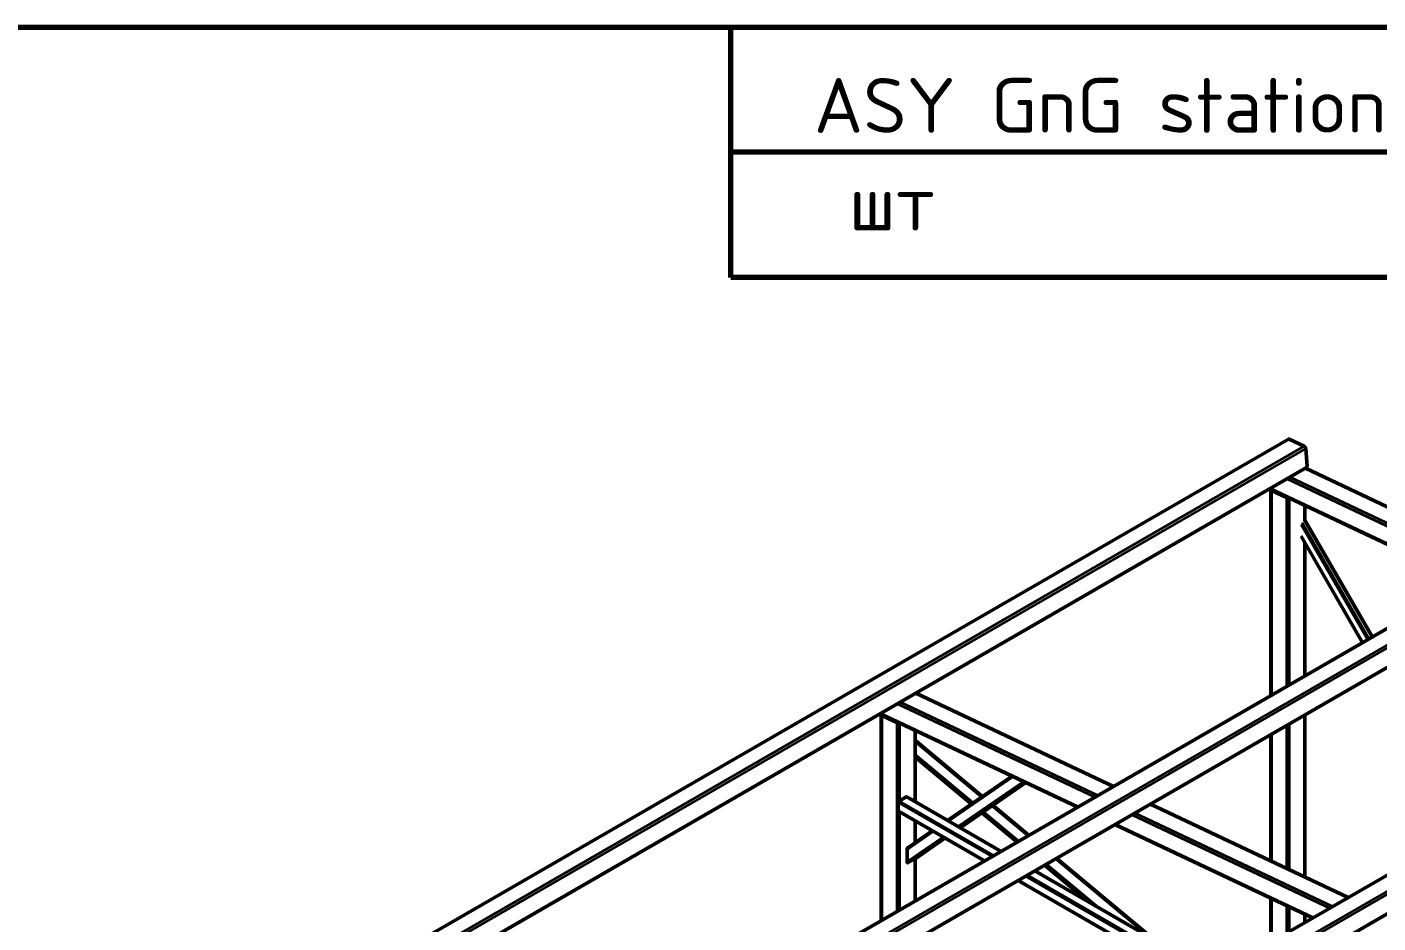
# Model space of a CAD drawing. Header units: millimetres. Extents: x 200 to 14650, y 200 to 10300.
# Drawn here: x 4403 to 8716, y 7438 to 10300 of the extents above; entities that cross this region are included whole.
import ezdxf

# ---------------------------------------------------------------- set-up
doc = ezdxf.new("R2010")
doc.units = ezdxf.units.MM
doc.header["$LTSCALE"] = 50
for name, color, linetype, lineweight in [('Border (ISO)', 7, 'Continuous', 70), ('Symbol (ISO)', 7, 'Continuous', 25), ('Visible (ISO)', 7, 'Continuous', 50), ('Visible Narrow (ISO)', 7, 'Continuous', 35)]:
    doc.layers.add(name, color=color, linetype=linetype, lineweight=lineweight)
doc.styles.add('Note Text (DIN)', font='isocpeur.ttf')

# ---------------------------------------------------------------- blocks, each defined once
blk = doc.blocks.new('Borders right top border')
at = {"layer": 'Border (ISO)'}
for p, q in [((4, 206), (293, 206)), ((133, 190), (133, 206)), ((233, 198), (133, 198)), ((233, 190), (133, 190))]:
    blk.add_line(p, q, dxfattribs=at)

msp = doc.modelspace()

# ---------------------------------------------------------------- linework, layer by layer
at = {"layer": 'Visible (ISO)'}
for p, q in [((8430.5, 8983.5), (4612.1, 6778.9)), ((8433.1, 8983.4), (8481, 8960.8)), ((8485.6, 8953.7), (8490, 8895.9)), ((8488.7, 8892.7), (4670.4, 6688.1)), ((8485, 8890.5), (9116.1, 8592.4)), ((8373.7, 8823.6), (9002.3, 8526.7)), ((8374.8, 8821.7), (8374.8, 8164.4)), ((8424.6, 8796.8), (8376.6, 8819.5)), ((8378.7, 8820.8), (8426.8, 8798)), ((8483, 8772), (8483, 8724.7)), ((8483, 8725.2), (8698.8, 8351.4)), ((8471.8, 8672), (8667.4, 8333.3)), ((9180.1, 8629.4), (5361.8, 6424.8)), ((8483, 8652.7), (8483, 8226.8)), ((9238.4, 8538.5), (5420, 6334)), ((9929.8, 8275.2), (6111.4, 6070.7)), ((9988, 8184.4), (6169.7, 5979.9)), ((7240.5, 8172), (7871.6, 7873.9)), ((7129.2, 8105.1), (7757.8, 7808.2)), ((7130.3, 8103.1), (7130.3, 7445.9)), ((7180.1, 8078.3), (7132.1, 8101)), ((7134.2, 8102.2), (7182.3, 8079.5)), ((8483, 8102.4), (8483, 7585.1)), ((7238.5, 8053.5), (7238.5, 7825.5)), ((8374.8, 8039.9), (8374.8, 7636.2)), ((7453.5, 7842.2), (7238.5, 8021.5)), ((7418.1, 7817.9), (7238.5, 7967.6)), ((7548.1, 7907.2), (7342.1, 7765.6)), ((7592.1, 7886.5), (7382.4, 7742.4)), ((7184.4, 7796.6), (7184.4, 7822.7)), ((7187.2, 7827.6), (7209.8, 7840.6)), ((7211.8, 7840.8), (7513.1, 7666.9)), ((7602.1, 7718.3), (7487, 7814.3)), ((7990.2, 7817.9), (8621.3, 7519.8)), ((7185.2, 7794.7), (7459.9, 7636.1)), ((7563.9, 7696.2), (7451.6, 7789.9)), ((7293.5, 7732.2), (7215.3, 7678.5)), ((7238.5, 7764), (7238.5, 7694.4)), ((7876.4, 7752.2), (8507.5, 7454)), ((7333.7, 7709), (7238.3, 7643.4)), ((7212.7, 7672.2), (7212.7, 7633.4)), ((7215.5, 7630.2), (7238.1, 7643.3)), ((7238.5, 7643.5), (7238.5, 7508.3)), ((8002.4, 7384.4), (7690.3, 7644.7)), ((7620.9, 7604.7), (8194.6, 7273.4)), ((7792.5, 7505.6), (7652.1, 7622.7)), ((7567.6, 7573.9), (8141.4, 7242.7)), ((8374.8, 7516.7), (8374.8, 7377.5)), ((8483, 7465.6), (8483, 7439.9))]:
    msp.add_line(p, q, dxfattribs=at)
for centre, major_axis, ratio, start_param, end_param in [((8433.5, 8978.3), (-3, 5.2), 0.57735, 5.588544, 6.283185), ((8481.4, 8955.7), (3, -5.2), 0.57735, 0.876155, 2.446952), ((8485.7, 8897.9), (3, -5.2), 0.57735, 0, 0.876155), ((8376.6, 8828.9), (-2.99, -5.22), 0.57734, 5.701161, 6.328701), ((8380.8, 8822), (-6, -0.43), 0.522879, 5.855655, 7.030777), ((8380.8, 8822), (3, 0.22), 0.522879, 3.198579, 3.889184), ((8428.9, 8799.3), (6, 0.43), 0.522879, 3.889184, 5.064306), ((8428.9, 8799.3), (-3, -0.22), 0.522879, 0.747592, 1.438197), ((7132.1, 8110.4), (-2.99, -5.22), 0.57734, 5.701161, 6.328701), ((7136.3, 8103.5), (-6, -0.43), 0.522879, 5.855655, 7.030777), ((7136.3, 8103.5), (3, 0.22), 0.522879, 3.198579, 3.889184), ((7184.4, 8080.7), (6, 0.43), 0.522879, 3.889184, 5.064306), ((7184.4, 8080.7), (-3, -0.22), 0.522879, 0.747592, 1.438197), ((7187.2, 7824.3), (2, 3.46), 0.57735, 0.785398, 2.356194), ((7209.8, 7837.4), (2, 3.46), 0.57735, 0, 0.785398), ((7187.2, 7798.2), (-2, -3.46), 0.57735, 5.497787, 6.283185), ((7215.5, 7673.8), (1.22, 5.07), 0.503023, 0.509414, 2.016214), ((7238.1, 7648.1), (-1.22, -5.07), 0.503023, 0.445418, 0.509414), ((7215.5, 7635.1), (-1.22, -5.07), 0.503023, 5.157807, 6.728603)]:
    msp.add_ellipse(centre, major_axis=major_axis, ratio=ratio, start_param=start_param, end_param=end_param, dxfattribs=at)
at = {"layer": 'Visible Narrow (ISO)'}
for p, q in [((8433.1, 8983.4), (4614.7, 6778.8)), ((8481, 8960.8), (4662.6, 6756.2)), ((8485.6, 8953.7), (4667.2, 6749.1)), ((8490, 8895.9), (4671.6, 6691.3)), ((9114.5, 8591.5), (8483.4, 8889.6)), ((8426.4, 8856.7), (9057.5, 8558.5)), ((9066.4, 8563.7), (8435.3, 8861.8)), ((9004.4, 8527.9), (8373.3, 8826)), ((8376.6, 8819.5), (8376.6, 8165.4)), ((8378.7, 8821.3), (8378.7, 8820.8)), ((8418.8, 8802.3), (8419.2, 8801.6)), ((8424.6, 8796.8), (8424.6, 8193.2)), ((8427.6, 8798.2), (8427.9, 8797.7)), ((8433.1, 8795.5), (8433.1, 8198.1)), ((8481.2, 8772.8), (8481.2, 8721.6)), ((8474.1, 8717.6), (8688.8, 8345.7)), ((8482.4, 8722.9), (8697.3, 8350.6)), ((8471.3, 8711.3), (8684, 8342.9)), ((8471.3, 8674.4), (8668, 8333.7)), ((9182.8, 8629.3), (5364.4, 6424.7)), ((8481.2, 8655.7), (8481.2, 8225.8)), ((9230.6, 8606.6), (5412.3, 6402.1)), ((9235.3, 8599.5), (5416.9, 6395)), ((9239.6, 8541.7), (5421.2, 6337.2)), ((9932.4, 8275.1), (6114, 6070.6)), ((9980.3, 8252.5), (6161.9, 6048)), ((9984.9, 8245.4), (6166.5, 6040.9)), ((9989.3, 8187.6), (6170.9, 5983.1)), ((7870, 7872.9), (7238.9, 8171.1)), ((7181.9, 8138.1), (7813, 7840)), ((7821.9, 7845.2), (7190.8, 8143.3)), ((7759.9, 7809.4), (7128.8, 8107.5)), ((7132.1, 8101), (7132.1, 7446.9)), ((7134.2, 8102.7), (7134.2, 8102.2)), ((7180.1, 8078.3), (7180.1, 7474.6)), ((7182.3, 8080), (7182.3, 8079.5)), ((7188.6, 8077), (7188.6, 7828.4)), ((8424.6, 8068.7), (8424.6, 7612.7)), ((8433.1, 8073.6), (8433.1, 7608.6)), ((8481.2, 8101.4), (8481.2, 7585.9)), ((7236.7, 8054.3), (7236.7, 7826.5)), ((8376.6, 8041), (8376.6, 7635.4)), ((7450.5, 7840.2), (7238.5, 8017)), ((7423.4, 7821.5), (7238.5, 7975.7)), ((7419.5, 7818.9), (7238.5, 7969.9)), ((7418.1, 7817.9), (7238.5, 7967.7)), ((7552, 7905.4), (7345.7, 7763.6)), ((7585.5, 7889.6), (7376.3, 7745.9)), ((7589.9, 7887.5), (7380.4, 7743.5)), ((7592, 7886.5), (7382.4, 7742.4)), ((7184.4, 7822.7), (7483.7, 7649.9)), ((7187.2, 7827.6), (7489.3, 7653.2)), ((7209.8, 7840.6), (7512, 7666.2)), ((7598.9, 7716.4), (7484, 7812.2)), ((8619.7, 7518.8), (7988.6, 7816.9)), ((7184.4, 7796.6), (7461, 7636.8)), ((7188.6, 7792.7), (7188.6, 7479.5)), ((7236.7, 7765), (7236.7, 7693.2)), ((7564, 7696.2), (7451.6, 7789.9)), ((7565.5, 7697.1), (7453, 7790.9)), ((7569.7, 7699.5), (7456.9, 7793.6)), ((7931.5, 7784), (8562.6, 7485.9)), ((8571.6, 7491.1), (7940.5, 7789.2)), ((7297, 7730.2), (7212.7, 7672.2)), ((8509.5, 7455.2), (7878.4, 7753.4)), ((7327.7, 7712.5), (7212.7, 7633.4)), ((7331.8, 7710.1), (7215.5, 7630.2)), ((7333.7, 7709), (7238.1, 7643.3)), ((7236.7, 7642.5), (7236.7, 7507.3)), ((7984.9, 7394.5), (7687.1, 7642.9)), ((7619.7, 7604), (8193.5, 7272.8)), ((7792.7, 7505.5), (7652.1, 7622.7)), ((7801.2, 7500.6), (7653.7, 7623.6)), ((7824.1, 7487.3), (7657.8, 7626)), ((7568.8, 7574.6), (8142.5, 7243.4)), ((7591.4, 7587.7), (8165.2, 7256.4)), ((7597.1, 7590.9), (8170.8, 7259.7)), ((8376.6, 7515.9), (8376.6, 7378.5)), ((8424.6, 7493.2), (8424.6, 7406.2)), ((8433.1, 7489.1), (8433.1, 7411.1)), ((8481.2, 7466.4), (8481.2, 7438.9))]:
    msp.add_line(p, q, dxfattribs=at)

# ---------------------------------------------------------------- block references
at = {"xscale": 50, "yscale": 50, "zscale": 50}
msp.add_blockref('Borders right top border', (0, 0), dxfattribs=at)

# ---------------------------------------------------------------- texts
at = {"layer": 'Symbol (ISO)', "insert": (6915.3, 10137.1), "char_height": 175, "width": 4725.435, "attachment_point": 1, "line_spacing_factor": 1.068348, "style": 'Note Text (DIN)'}
msp.add_mtext('\\fISOCPEUR|b0|i0;ASY GnG station\\P\\fISOCPEUR|b0|i0; шт', dxfattribs=at)

doc.saveas('drawing.dxf')
